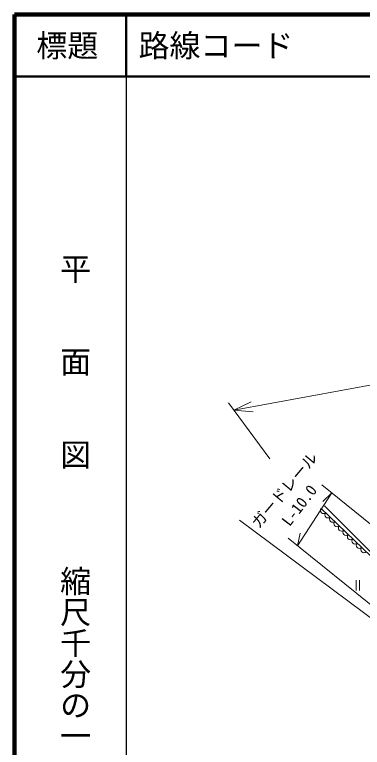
# Model space of a CAD drawing. Units: millimetres, scale not verified. Extents: x 40000 to 680000, y 20000 to 380000.
# Drawn here: x 40000 to 96146, y 261655 to 380000 of the extents above; entities that cross this region are included whole.
import ezdxf
from ezdxf.enums import TextEntityAlignment as Align

# ---------------------------------------------------------------- set-up
doc = ezdxf.new("R2010")
doc.units = ezdxf.units.MM
doc.header["$LTSCALE"] = 1000
for name, color, linetype, lineweight in [('M-TTL', 2, 'Continuous', 140), ('M-TTL-BAND', 7, 'Continuous', 25), ('M-TTL-LINE', 7, 'Continuous', 50), ('M-TTL-TXT', 7, 'Continuous', 13), ('M-WORK', 1, 'Continuous', 13)]:
    doc.layers.add(name, color=color, linetype=linetype, lineweight=lineweight)
doc.styles.add('@ＭＳ ゴシック', font='')
doc.styles.add('ＭＳ ゴシック', font='')
doc.styles.get('@ＭＳ ゴシック').set_extended_font_data('@MS Gothic')
doc.styles.get('ＭＳ ゴシック').set_extended_font_data('MS Gothic')

msp = doc.modelspace()

# ---------------------------------------------------------------- linework, layer by layer
at = {"layer": 'M-TTL'}
for p, q in [((40000, 380000), (40000, 20000)), ((680000, 380000), (40000, 380000))]:
    msp.add_line(p, q, dxfattribs=at)
at = {"layer": 'M-TTL-BAND'}
msp.add_line((58000, 370000), (58000, 20000), dxfattribs=at)
at = {"layer": 'M-TTL-LINE'}
for p, q in [((58000, 380000), (58000, 370000)), ((40000, 370000), (680000, 370000))]:
    msp.add_line(p, q, dxfattribs=at)
at = {"layer": 'M-WORK'}
for p, q in [((75404, 316113), (228402, 344250)), ((81197, 308230), (74532, 317300)), ((75404, 316113), (78204, 317475)), ((75404, 316113), (78506, 315836)), ((89582, 304072), (111484, 286383)), ((85675, 294213), (91206, 302760)), ((91206, 302760), (89747, 301359)), ((98575, 292092), (90061, 300687)), ((89523, 300256), (98926, 291135)), ((76285, 298339), (106053, 276163)), ((85675, 294213), (86079, 296266)), ((84152, 295439), (105577, 278187)), ((95136, 288671), (95136, 286989)), ((95671, 288662), (95671, 286979))]:
    msp.add_line(p, q, dxfattribs=at)
for centre in [(89887, 299908), (90610, 299206), (91334, 298505), (92057, 297803), (92780, 297101), (93503, 296400), (94227, 295698), (94950, 294997), (95673, 294295), (96397, 293593)]:
    msp.add_arc(centre, 504, 136.31119, 315.43405, dxfattribs=at)

# ---------------------------------------------------------------- texts
at = {"layer": 'M-TTL-BAND', "style": '@ＭＳ ゴシック'}
for s, p in [('平\u3000\u3000面\u3000\u3000図', (49777, 306475)), ('縮尺千分の一', (49777, 261030))]:
    msp.add_text(s, height=3666, rotation=270, dxfattribs=at).set_placement(p, align=Align.MIDDLE_RIGHT)
at = {"layer": 'M-TTL-TXT', "style": 'ＭＳ ゴシック'}
msp.add_text('標題', height=3666, dxfattribs=at).set_placement((48500, 375000), align=Align.MIDDLE_CENTER)
msp.add_text('路線コード       66', height=3666, dxfattribs=at).set_placement((60000, 375000), align=Align.MIDDLE_LEFT)
at = {"layer": 'M-WORK', "style": 'ＭＳ ゴシック'}
for s, rotation, p in [('ガードレール', 50.08, (79860, 296529)), ('L-10.0', 52.543, (84838, 296880))]:
    msp.add_text(s, height=1833, rotation=rotation, dxfattribs=at).set_placement(p, align=Align.BOTTOM_LEFT)

doc.saveas('drawing.dxf')
